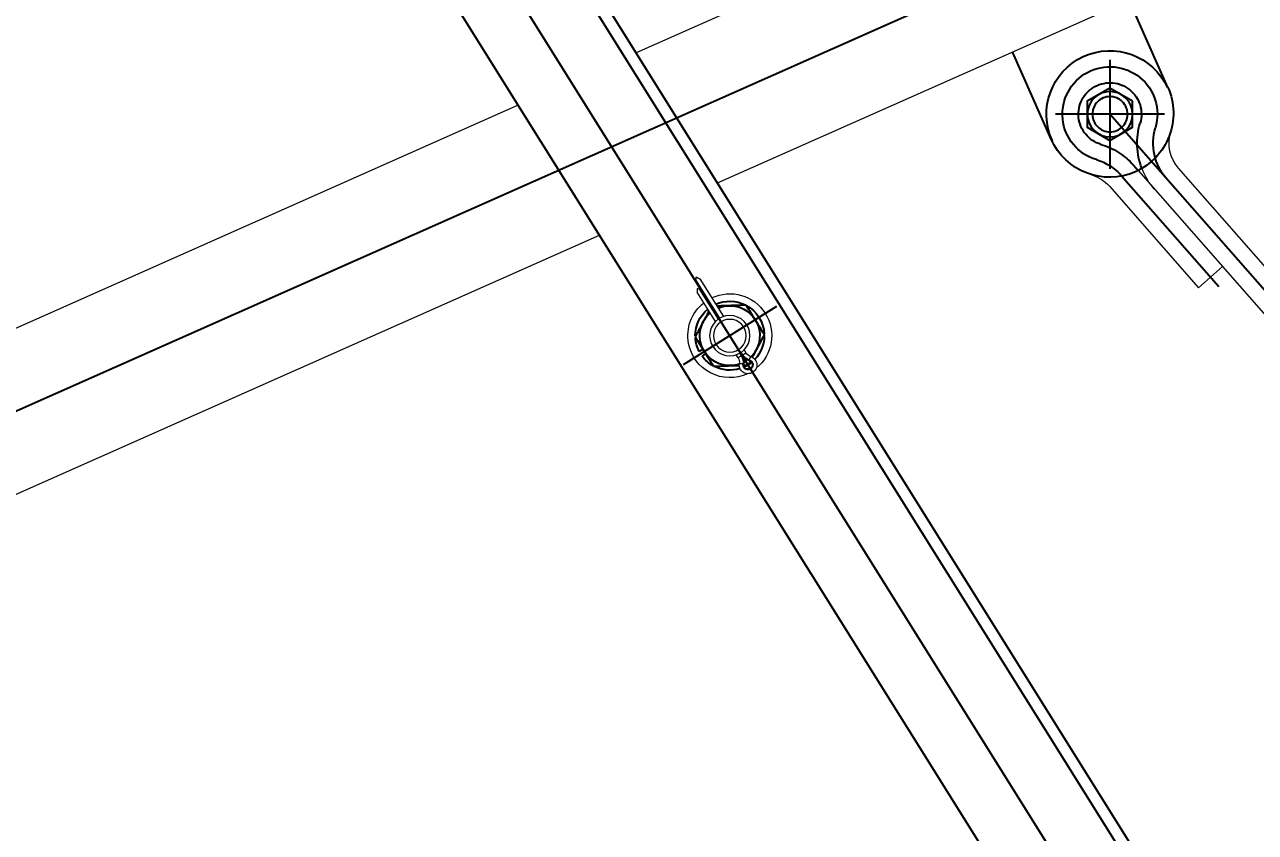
# Model space of a CAD drawing. Header units: millimetres. Extents: x -37020 to 35906, y -101 to 52234.
# Drawn here: x -124.8171 to -124.328, y 425.7983 to 426.1192 of the extents above; entities that cross this region are included whole.
import ezdxf

# ---------------------------------------------------------------- set-up
doc = ezdxf.new("R2010")
doc.units = ezdxf.units.MM
doc.header["$PDMODE"] = 35
doc.header["$PDSIZE"] = 1
doc.linetypes.add('CENTER', pattern=[50.800000000000004, 31.75, -6.35, 6.35, -6.35])
doc.linetypes.add('HIDDEN', pattern=[9.524999999999999, 6.35, -3.175])
for name, color, linetype in [('Catenaria', 2, 'Continuous'), ('GE-Cotas', 1, 'Continuous'), ('Layer1', 1, 'Continuous')]:
    doc.layers.add(name, color=color, linetype=linetype)
doc.styles.add('Romans', font='romans.shx', dxfattribs={"width": 0.8})
doc.dimstyles.new('COTAS GENERAL', dxfattribs={"dimscale": 0.1, "dimtxt": 2.5, "dimasz": 2.5, "dimexe": 1, "dimexo": 1, "dimgap": 1.25, "dimtad": 1, "dimzin": 1, "dimdsep": 46, "dimtxsty": 'Romans', "dimcen": 1, "dimclrd": 2, "dimclre": 1, "dimclrt": 3, "dimaunit": 1, "dimadec": 3, "dimazin": 0, "dimtfac": 1, "dimtix": 1, "dimtmove": 0, "dimatfit": 0, "dimfxl": 1, "dimtolj": 1, "dimarcsym": 0})

# ---------------------------------------------------------------- blocks, each defined once
blk = doc.blocks.new('*D298')
at = {"layer": 'Defpoints', "color": 0, "transparency": 16777216}
for p in [(-126.8620029449, 427.7739918884645), (-126.3949906184222, 427.6854628782409), (-124.3305235242427, 420.0004132785378)]:
    blk.add_point(p, dxfattribs=at)
at = {"layer": 'GE-Cotas', "color": 1, "lineweight": -2, "transparency": 16777216}
for p, q in [((-126.6620029449, 427.7739918884645), (-127.3965267544238, 427.7739918884645)), ((-126.5949906184222, 427.6854628782409), (-126.6620029449, 427.7739918884645)), ((-126.4449906184222, 427.6854628782409), (-126.5949906184222, 427.6854628782409))]:
    blk.add_line(p, q, dxfattribs=at)
at = {"layer": 'GE-Cotas', "color": 3, "linetype": 'Continuous', "transparency": 16777216, "insert": (-127.1605148496619, 427.8989918884645), "char_height": 0.125, "attachment_point": 5, "style": 'Romans'}
blk.add_mtext('\\A1;+7685', dxfattribs=at)
blk = doc.blocks.new('*D299')
at = {"layer": 'Defpoints', "color": 0, "transparency": 16777216}
for p in [(-126.9283814129122, 428.0148249539998), (-126.4544368758018, 427.9210333963077), (-124.3305235242427, 420.0004132785378)]:
    blk.add_point(p, dxfattribs=at)
at = {"layer": 'GE-Cotas', "color": 1, "lineweight": -2, "transparency": 16777216}
for p, q in [((-126.7283814129122, 428.0148249539998), (-127.4337385557693, 428.0148249539998)), ((-126.6544368758018, 427.9210333963077), (-126.7283814129122, 428.0148249539998)), ((-126.5044368758018, 427.9210333963077), (-126.6544368758018, 427.9210333963077))]:
    blk.add_line(p, q, dxfattribs=at)
at = {"layer": 'GE-Cotas', "color": 3, "linetype": 'Continuous', "transparency": 16777216, "insert": (-127.2123099843408, 428.1398249539998), "char_height": 0.125, "attachment_point": 5, "style": 'Romans'}
blk.add_mtext('\\A1;+7921', dxfattribs=at)
blk = doc.blocks.new('*D300')
at = {"layer": 'Defpoints', "color": 0, "transparency": 16777216}
for p in [(-126.2238546726692, 426.2681842783806), (-126.9374550498494, 425.9405357291444), (-124.3305235242427, 420.0004132785378)]:
    blk.add_point(p, dxfattribs=at)
at = {"layer": 'GE-Cotas', "color": 1, "lineweight": -2, "transparency": 16777216}
for p, q in [((-126.5374550498494, 426.2681842783806), (-126.7374550498494, 425.9405357291444)), ((-126.2738546726692, 426.2681842783806), (-126.5374550498494, 426.2681842783806)), ((-126.7374550498494, 425.9405357291444), (-127.4719788593733, 425.9405357291444))]:
    blk.add_line(p, q, dxfattribs=at)
at = {"layer": 'GE-Cotas', "color": 3, "linetype": 'Continuous', "transparency": 16777216, "insert": (-127.2359669546114, 426.0655357291444), "char_height": 0.125, "attachment_point": 5, "style": 'Romans'}
blk.add_mtext('\\A1;+6268', dxfattribs=at)
blk = doc.blocks.new('p in 2000')
at = {"layer": 'Layer1'}
for p, q in [((-149.5929991255437, 229.5413023641962), (-150.0169345369303, 228.8628638872709)), ((-149.5889708971179, 229.5387852477105), (-150.0129063085045, 228.8603467707852)), ((-149.5499182835696, 229.5143824663923), (-149.9738536949561, 228.835943989467)), ((-149.9924136529738, 229.2265638450503), (-149.9770173692535, 229.2612503978857)), ((-149.9459821145273, 229.2059543269219), (-149.930585830807, 229.2406408797573))]:
    blk.add_line(p, q, dxfattribs=at)
at = {"layer": 'Layer1', "linetype": 'CENTER'}
for p, q in [((-149.998419009203, 228.8396566879859), (-149.5600512995069, 229.5411916702296)), ((-150.0384113192307, 229.3214905682602), (-148.481889334077, 228.6303961355619)), ((-149.9693601634206, 229.2375422872969), (-149.9693601634206, 229.1942446793454)), ((-150.2331613225968, 228.915210881144), (-149.9693601634206, 229.2158934833209)), ((-149.9910089673966, 229.2158934833209), (-149.9477113594452, 229.2158934833209)), ((-149.9739092623466, 229.1914513942196), (-150.0125691773381, 229.1473865247102)), ((-149.8368989374693, 229.1394940249965), (-149.7997327349156, 229.1162700040935))]:
    blk.add_line(p, q, dxfattribs=at)
at = {"layer": 'Layer1', "linetype": 'Continuous', "lineweight": 15}
for p, q in [((-149.9617851762449, 229.3204625612997), (-149.7811078356575, 229.2402655001883)), ((-149.8133811693245, 229.1886173699531), (-149.9862488365432, 229.265347959561)), ((-149.734212476253, 229.219450106339), (-149.2916086190961, 229.02299199784)), ((-150.22383890349, 228.9354651409211), (-149.9965991386819, 229.1944747829333)), ((-149.9807112688266, 229.1933269112045), (-150.2059223473355, 228.9366295815315)), ((-149.9691359420934, 229.1872635649769), (-150.004502754471, 229.1469521986077)), ((-149.3160722793944, 228.9678773961017), (-149.7664858099205, 229.1678019761038)), ((-150.0140493949046, 229.1553278571741), (-150.004502754471, 229.1469521986077)), ((-149.806359674489, 229.1505069702802), (-149.8157602823552, 229.1354628529183)), ((-149.8143864689508, 229.1348505178093), (-149.8048788449563, 229.150065896777)), ((-149.8140781776359, 229.1346674610653), (-149.8048004418946, 229.1495149419233)), ((-149.8140747846281, 229.1346653408786), (-149.806916726291, 229.1461206287958)), ((-149.8137751082989, 229.134468497275), (-149.8063871617086, 229.1462916833019)), ((-149.8126225049908, 229.1335021520103), (-149.8053415745293, 229.1451540764319)), ((-149.8240091668907, 229.1222618781707), (-149.8247504426025, 229.1210755890533)), ((-149.8234872342462, 229.1202862488666), (-149.8228565635826, 229.121295532906)), ((-149.8234872342462, 229.1202862488666), (-149.8247504426025, 229.1210755890533)), ((-149.8231832504242, 229.1200962986926), (-149.8234872342462, 229.1202862488666)), ((-149.8231832504242, 229.1200962986926), (-149.8225568872534, 229.1210986893024)), ((-149.823179857416, 229.1200941785059), (-149.8225534942456, 229.1210965691156)), ((-149.823179857416, 229.1200941785059), (-149.8228758735944, 229.1199042283323)), ((-149.8228758735944, 229.1199042283323), (-149.8222452029307, 229.1209135123717)), ((-149.8228758735944, 229.1199042283323), (-149.8216126652381, 229.1191148881452)), ((-149.8216126652381, 229.1191148881452), (-149.8208713895263, 229.1203011772626))]:
    blk.add_line(p, q, dxfattribs=at)
at = {"layer": 'Layer1', "linetype": 'HIDDEN'}
blk.add_line((-149.9786825825275, 229.1956392235437), (-149.9805339195039, 229.1935290553351), dxfattribs=at)
at = {"layer": 'Layer1', "linetype": 'Continuous'}
for p, q in [((-149.807716556338, 229.1223643815269), (-149.8061608608208, 229.1215545356535)), ((-149.8087102013895, 229.1207742170417), (-149.8073003447124, 229.1197309802368))]:
    blk.add_line(p, q, dxfattribs=at)
blk.add_lwpolyline([(-149.9783601634207, 229.2210896357437), (-149.9693601634206, 229.2262857881664), (-149.9603601634206, 229.2210896357437), (-149.9603601634206, 229.2106973308982), (-149.9693601634206, 229.2055011784759), (-149.9783601634207, 229.2106973308982)], close=True, dxfattribs=at)
at = {"layer": 'Layer1', "linetype": 'Continuous', "lineweight": 15, "flags": 128}
for points in [[(-149.8050417465227, 229.151210649601), (-149.8054937319096, 229.1509693212492), (-149.8058625684301, 229.1507723869967), (-149.8061355155263, 229.1506266541918), (-149.8063031463065, 229.1505371527145), (-149.806359674489, 229.1505069702802)], [(-149.8048788449563, 229.150065896777), (-149.8049365315727, 229.1504712796895), (-149.8049912301343, 229.1508556692856), (-149.8050417465227, 229.151210649601)], [(-149.806916726291, 229.1461206287958), (-149.8069098247887, 229.1461228615034), (-149.8068893390367, 229.1461294766804), (-149.8068559055626, 229.1461402746558), (-149.8068105652399, 229.1461549218556), (-149.8067547293248, 229.1461729559395), (-149.8066901376072, 229.1461938211482), (-149.8066187983853, 229.146216865939), (-149.8065429355555, 229.1462413714206), (-149.8064649167462, 229.1462665679477), (-149.8063871617086, 229.1462916833019)], [(-149.8063871617086, 229.1462916833019), (-149.8059975178124, 229.1464175430869), (-149.8056280524605, 229.1465368856533), (-149.8052868533394, 229.1466470949521)], [(-149.8052868533394, 229.1466470949521), (-149.8053056204729, 229.1461350617909), (-149.8053209349385, 229.1457172224413), (-149.8053322681638, 229.1454080151465), (-149.8053392270611, 229.1452181147341), (-149.8053415745293, 229.1451540764319)], [(-149.8048004418946, 229.1495149419233), (-149.80480146057, 229.1495221237073), (-149.804804495251, 229.1495434360817), (-149.8048094463651, 229.1495782194096), (-149.8048161574387, 229.1496253919321), (-149.8048244253654, 229.149683482542), (-149.804833986985, 229.1497506838986), (-149.8048445475209, 229.1498249053379), (-149.8048557821638, 229.1499038265755), (-149.804867332922, 229.1499850011659), (-149.8048788449563, 229.150065896777)], [(-149.8261594272861, 229.1182259160345), (-149.8263346466427, 229.1187896452419), (-149.8264768606408, 229.1192471878075), (-149.8265694350665, 229.1195450299732), (-149.8266015461462, 229.1196483384191)], [(-149.8260530318329, 229.1178836187891), (-149.8260551964289, 229.1178905765682), (-149.8260615780399, 229.1179111162436), (-149.8260718756722, 229.1179442326756), (-149.8260855766228, 229.1179883315848), (-149.8261020315052, 229.118041250077), (-149.8261204218882, 229.1181004384897), (-149.8261398716571, 229.1181630036189), (-149.8261594272861, 229.1182259160345)], [(-149.8252607667694, 229.1182032770993), (-149.8246285517469, 229.1177795580137), (-149.8239705707309, 229.1173970731369)], [(-149.8239105715728, 229.1165448610349), (-149.8239033690655, 229.1165459655985), (-149.8238821106141, 229.1165492338454), (-149.8238478315769, 229.1165544956829), (-149.8238021896385, 229.1165615130398), (-149.823747413467, 229.1165699214297), (-149.8236861534609, 229.1165793387549), (-149.823621394078, 229.1165892841658), (-149.8235562761496, 229.1165992866708)], [(-149.8235562761496, 229.1165992866708), (-149.822972788584, 229.1166889231758), (-149.8224992095369, 229.1167616755401), (-149.8221909288139, 229.116809035609), (-149.8220839992271, 229.1168254618036)]]:
    blk.add_lwpolyline(points, dxfattribs=at)
at = {"layer": 'Layer1', "linetype": 'Continuous', "flags": 128}
for points in [[(-149.8269362411127, 229.1172298311461), (-149.8269151205394, 229.1172127766844), (-149.8259054060421, 229.1164724216304)], [(-149.8252356803112, 229.1160542468273), (-149.8250910366199, 229.1159707952274), (-149.8241110185489, 229.1154644361535)]]:
    blk.add_lwpolyline(points, dxfattribs=at)
at = {"layer": 'Layer1', "linetype": 'Continuous'}
blk.add_circle((-149.9693601634206, 229.2158934833209), 0.00899999999999995, dxfattribs=at)
at = {"layer": 'Layer1', "linetype": 'HIDDEN'}
blk.add_circle((-149.9693601634206, 229.2158934833209), 0.007, dxfattribs=at)
at = {"layer": 'Layer1', "linetype": 'Continuous', "lineweight": 15}
for radius in [0.007999999999999998, 0.006500000000000056]:
    blk.add_circle((-149.8183158361925, 229.1278820145448), radius, dxfattribs=at)
at = {"layer": 'Layer1', "linetype": 'HIDDEN'}
for centre, radius, start, end in [((-149.9693601634206, 229.2158934833209), 0.02520226927966771, 335.1628303287879, 155.1628303287879), ((-149.9693601634206, 229.2158934833209), 0.01250226927966771, 286.6215059907423, 196.660789620485), ((-150.0078746982498, 229.2043672930512), 0.0277, 338.799788707793, 16.66078962175902), ((-149.957860382526, 229.177371054859), 0.0277, 106.6215059910342, 138.7381975025381)]:
    blk.add_arc(centre, radius, start, end, dxfattribs=at)
at = {"layer": 'Layer1', "linetype": 'CENTER'}
for centre, radius, start, end in [((-149.9693601634206, 229.2158934833209), 0.01885226927966771, 286.6215059915447, 196.6607896219302), ((-150.0078746982498, 229.2043672930512), 0.02135, 318.7381975033562, 16.66078962083997), ((-149.957860382526, 229.177371054859), 0.02135, 106.621505991596, 138.7381975033561)]:
    blk.add_arc(centre, radius, start, end, dxfattribs=at)
at = {"layer": 'Layer1'}
for start, end in [(156.0650514914936, 246.0650514914936), (246.0650514914936, 336.0650514914936)]:
    blk.add_arc((-149.9691978837503, 229.2162590859861), 0.02540000000000009, start, end, dxfattribs=at)
at = {"layer": 'Layer1', "linetype": 'Continuous', "lineweight": 15}
for centre, radius, start, end in [((-150.0078746982498, 229.2043672930512), 0.015, 318.7381975024056, 16.66078962140966), ((-150.0078746982498, 229.2043672930512), 0.0277, 318.7381975025381, 338.4494277509334), ((-149.957860382526, 229.177371054859), 0.015, 106.621505991396, 138.7381975024056), ((-149.8183158361925, 229.1278820145448), 0.0166624, 64.37460304397773, 231.0124514808969), ((-149.8183158361925, 229.1278820145448), 0.01666240000000007, 349.4036685758811, 51.62539695800825), ((-149.8183158361925, 229.1278820145448), 0.01666240000000007, 244.9875485292026, 349.4036685758811), ((-149.8255582427767, 229.1162917412147), 0.0035150000000001, 107.2663757194151, 327.9999999872888), ((-149.8255582427767, 229.1162917412147), 0.002025451612903257, 107.2663757095727, 8.733624287938392), ((-149.8255582427767, 229.1162917412147), 0.001667000000000065, 107.2663757110094, 8.733624276195872), ((-149.8275982810422, 229.1228551137428), 0.003358108108108216, 287.2663757171391, 327.9999999894638), ((-149.8275982810422, 229.1228551137428), 0.004847656495205001, 287.2663757166405, 327.9999999868494), ((-149.8275982810422, 229.1228551137428), 0.005206108108108196, 287.2663757156939, 327.9999999862491), ((-149.8187648287111, 229.1173353601093), 0.005206108108108082, 147.999999986249, 188.7336242870488), ((-149.8187648287111, 229.1173353601093), 0.004847656495204891, 147.9999999868494, 188.733624282945), ((-149.8255582427767, 229.1162917412147), 0.0035150000000001, 327.9999999872888, 8.733624286480064), ((-149.8187648287111, 229.1173353601093), 0.003358108108108149, 147.9999999894638, 188.7336242822566)]:
    blk.add_arc(centre, radius, start, end, dxfattribs=at)
at = {"layer": 'Layer1', "linetype": 'Continuous'}
for radius, start, end in [(0.0137033, 65.75884986321293, 117.0691734384422), (0.01370330000000002, 118.5399317752254, 176.9712726937801), (0.01191259999999997, 87.99999999633623, 147.9999999873452), (0.01191259999999999, 66.93406529894021, 87.99999999633623), (0.01191260000000003, 27.99999999235241, 49.06593469625791), (0.01370330000000004, 359.7121759508012, 50.24115012860445), (0.01191259999999997, 147.9999999873452, 207.9999999923524), (0.01191260000000011, 327.9999999873452, 27.99999999235241), (0.0137033, 179.4975744763275, 223.2437310669226), (0.01370330000000008, 332.4999999919254, 356.5138208163537), (0.01191259999999998, 207.9999999923524, 224.2902274302461), (0.01191260000000011, 267.9999999963362, 327.9999999873452), (0.01191260000000002, 251.7097725906407, 267.9999999963362), (0.01370330000000006, 299.1346836508604, 323.5000000061607), (0.01370330000000005, 252.7562689080462, 296.4223124350278)]:
    blk.add_arc((-149.8183158361925, 229.1278820145448), radius, start, end, dxfattribs=at)
for points, knots in [([(-149.8284182938072, 229.1341947313903), (-149.8279077292126, 229.1350118055406), (-149.8268681411413, 229.1366754942277), (-149.825660435329, 229.1386082275398), (-149.8249729585089, 229.1397084204322), (-149.8247736454522, 229.1400273879994)], [0, 0, 0, 0, 0.406635220637768, 0.8279718752705552, 1, 1, 1, 1]), ([(-149.8247736454522, 229.1400273879994), (-149.8237043831485, 229.1399900356745), (-149.8215268949042, 229.139913969916), (-149.8191499146786, 229.139831087993), (-149.8179314191601, 229.1397884508687), (-149.8179000939202, 229.1397873547479)], [0, 0, 0, 0, 0.4845459570238064, 0.9867486411594734, 0.9999999999999999, 0.9999999999999999, 0.9999999999999999, 0.9999999999999999]), ([(-149.8179000939202, 229.1397873547479), (-149.8169332442033, 229.1397535942719), (-149.8153144824517, 229.1396970703194), (-149.8137795763285, 229.1396434659877), (-149.8131614348552, 229.1396218783088)], [0, 0, 0, 0, 0.5972773423674291, 1, 1, 1, 1]), ([(-149.8100236574909, 229.1376611774007), (-149.8096954609299, 229.1370439342371), (-149.8089704195857, 229.1356803403832), (-149.8082124852866, 229.1342548617198), (-149.8077976368434, 229.133474638942)], [0, 0, 0, 0, 0.4526590977622712, 1, 1, 1, 1]), ([(-149.8320629421627, 229.1283620747812), (-149.8314959733669, 229.1292694145217), (-149.8303413768193, 229.1311171552442), (-149.8290810036395, 229.1331341739632), (-149.8284349044414, 229.1341681488192), (-149.8284182938072, 229.1341947313903)], [0, 0, 0, 0, 0.4845462316911256, 0.9867481433824897, 0.9999999999999999, 0.9999999999999999, 0.9999999999999999, 0.9999999999999999]), ([(-149.8077976368434, 229.133474638942), (-149.807723250913, 229.1333347421586), (-149.8072387989808, 229.1324236388554), (-149.8063351091876, 229.1307240237747), (-149.8053380086556, 229.1288487674346), (-149.8047584914278, 229.1277588466868), (-149.8045687305087, 229.1274019558931)], [0, 0, 0, 0, 0.06692120685871301, 0.4358365593504432, 0.8152666251575363, 1, 1, 1, 1]), ([(-149.8320629421627, 229.1283620747812), (-149.8317895697072, 229.1278479375259), (-149.8311427385573, 229.1266314287476), (-149.830064896745, 229.1246043043292), (-149.8292477729231, 229.1230675095361), (-149.8288340389862, 229.1222893849207)], [0, 0, 0, 0, 0.2654445878323631, 0.6280728888584342, 1, 1, 1, 1]), ([(-149.8045687305087, 229.1274019558931), (-149.805135699304, 229.1264946161527), (-149.8062902958521, 229.1246468754302), (-149.8075506690319, 229.1226298567111), (-149.8081967682295, 229.1215958818556), (-149.8082133788638, 229.1215692992841)], [0, 0, 0, 0, 0.4845462316911256, 0.9867481433824897, 0.9999999999999999, 0.9999999999999999, 0.9999999999999999, 0.9999999999999999]), ([(-149.8288340389862, 229.1222893849207), (-149.828759712483, 229.122149599967), (-149.8282756475827, 229.1212392249744), (-149.8277337733446, 229.1202200864931), (-149.8272925228365, 229.1193902241479), (-149.8272437326535, 229.1192984641724)], [0, 0, 0, 0, 0.1389272451906537, 0.9047890106310372, 1, 1, 1, 1]), ([(-149.8082133788638, 229.1215692992841), (-149.8087239434584, 229.1207522251338), (-149.8097635315301, 229.1190885364471), (-149.8109712373424, 229.1171558031346), (-149.811658714162, 229.1160556102422), (-149.8118580272192, 229.115736642675)], [0, 0, 0, 0, 0.406635220637768, 0.8279718752705552, 1, 1, 1, 1]), ([(-149.8263978173812, 229.1177075184923), (-149.8263238625007, 229.1175684333915), (-149.8260521024089, 229.117057340959), (-149.8257934194492, 229.1165708225689), (-149.825605132651, 229.1162167018723)], [0, 0, 0, 0, 0.2721329682366619, 0.9999999999999999, 0.9999999999999999, 0.9999999999999999, 0.9999999999999999]), ([(-149.8239291111857, 229.1161581699097), (-149.8241113299317, 229.1161645350861), (-149.8246863325129, 229.1161846207964), (-149.8252322302877, 229.1162036815116), (-149.825605132651, 229.1162167018723)], [0, 0, 0, 0, 0.3169007451891957, 1, 1, 1, 1]), ([(-149.8187315819094, 229.1159766691143), (-149.8197026020269, 229.1160105781095), (-149.8208488057188, 229.1160506046903), (-149.8219358888703, 229.1160885679873), (-149.8221020365744, 229.1160943702252)], [0, 0, 0, 0, 0.847161917485957, 1, 1, 1, 1]), ([(-149.8118580272192, 229.115736642675), (-149.8129272910199, 229.1157739804884), (-149.8151047802752, 229.1158500166238), (-149.8174817568568, 229.115933022896), (-149.8187002553526, 229.1159755751327), (-149.8187315819094, 229.1159766691143)], [0, 0, 0, 0, 0.4845461552609157, 0.9867481214578119, 1, 1, 1, 1])]:
    blk.add_open_spline(points, degree=3, knots=knots, dxfattribs=at)

msp = doc.modelspace()

# ---------------------------------------------------------------- block references
at = {"layer": 'Catenaria', "linetype": 'Continuous', "xscale": -1}
msp.add_blockref('p in 2000', (-274.3551818597202, 196.8677557206498, 20.78516284773988), dxfattribs=at)

# ---------------------------------------------------------------- dimensions: what is measured, and where the dimension line sits
at = {"layer": 'GE-Cotas'}
for feature_location, offset, picture, middle in [((-126.4544368758018, 427.9210333963077, 20.78516284773988), (-0.4739445371103983, 0.09379155769210001), '*D299', (-127.2123099843408, 428.1398249539998, 20.78516284773988)), ((-126.3949906184222, 427.6854628782409, 20.78516284773988), (-0.4670123264777999, 0.08852901022356718), '*D298', (-127.1605148496619, 427.8989918884645, 20.78516284773988)), ((-126.2238546726692, 426.2681842783806, 20.78516284773988), (-0.7136003771801995, -0.32764854923618714), '*D300', (-127.2359669546114, 426.0655357291444, 20.78516284773988))]:
    dim = msp.add_ordinate_dim(feature_location=feature_location, offset=offset, dtype=0, origin=(-124.3305235242427, 420.0004132785378, 20.78516284773988), text='+<>', dimstyle='COTAS GENERAL', override={"dimscale": 0.05, "dimasz": 2, "dimdec": 0, "dimlfac": 1000, "dimdsep": 44}, dxfattribs=at)
    dim.commit()
    dim.dimension.update_dxf_attribs({"geometry": picture, "text_midpoint": middle})

doc.saveas('drawing.dxf')
